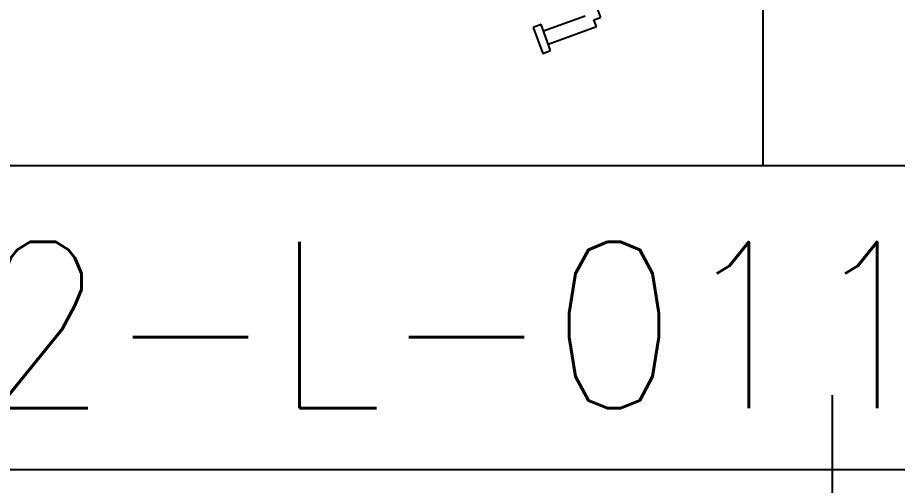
# Model space of a CAD drawing. Header units: inches. Extents: x 295136 to 296247, y 2627183 to 2627409.
# Drawn here: x 295239.414 to 295242.587, y 2627283.344 to 2627285.032 of the extents above; entities that cross this region are included whole.
import ezdxf

# ---------------------------------------------------------------- set-up
doc = ezdxf.new("R2010")
doc.units = ezdxf.units.IN
doc.header["$MEASUREMENT"] = 0
for name, color, linetype in [('_Auto', 7, 'Continuous'), ('EQUIPMENT LAYOUT-EMBED 1_DWG$0$DwgTemplate', 7, 'Continuous'), ('Layout', 6, 'Continuous')]:
    doc.layers.add(name, color=color, linetype=linetype)
doc.styles.add('HZTXT', font='txt_qlt.shx', dxfattribs={"width": 0.7, "bigfont": 'hztxt.shx'})

# ---------------------------------------------------------------- blocks, each defined once
blk = doc.blocks.new('A$C55974CAD')
at = {"layer": 'EQUIPMENT LAYOUT-EMBED 1_DWG$0$DwgTemplate', "color": 5, "lineweight": 25}
for p, q in [((54.2647, 7.0292), (54.1707, 6.995)), ((54.275, 7.001), (54.2647, 7.0292)), ((54.1707, 6.995), (54.181, 6.9668)), ((54.181, 6.9668), (54.275, 7.001)), ((54.2515, 6.9924), (54.3062, 6.8421)), ((54.2045, 6.9753), (54.2678, 6.8015)), ((54.2678, 6.8015), (54.2913, 6.81)), ((54.2913, 6.81), (54.2998, 6.7865)), ((54.3793, 6.8155), (54.2998, 6.7865))]:
    blk.add_line(p, q, dxfattribs=at)
at = {"layer": 'EQUIPMENT LAYOUT-EMBED 1_DWG$0$DwgTemplate', "color": 1, "lineweight": 25}
for p, q in [((53.765, 6.2), (54.365, 6.2)), ((52.3373, 5.95), (52.9373, 5.95))]:
    blk.add_line(p, q, dxfattribs=at)

msp = doc.modelspace()

# ---------------------------------------------------------------- linework, layer by layer
at = {"layer": '_Auto', "color": 7, "linetype": 'Continuous'}
msp.add_lwpolyline([(295238.5426, 2627284.4978), (295243.4816, 2627284.4978), (295243.4816, 2627283.4002), (295238.5426, 2627283.4002)], close=True, dxfattribs=at)

# ---------------------------------------------------------------- block references
at = {"layer": 'Layout', "rotation": 90}
msp.add_blockref('A$C55974CAD', (295248.3027, 2627230.7321), dxfattribs=at)

# ---------------------------------------------------------------- texts
at = {"layer": '_Auto', "color": 7, "style": 'HZTXT', "width": 0.9}
msp.add_text('02-L-0119', height=0.6, dxfattribs=at).set_placement((295238.811, 2627283.6224))

doc.saveas('drawing.dxf')
